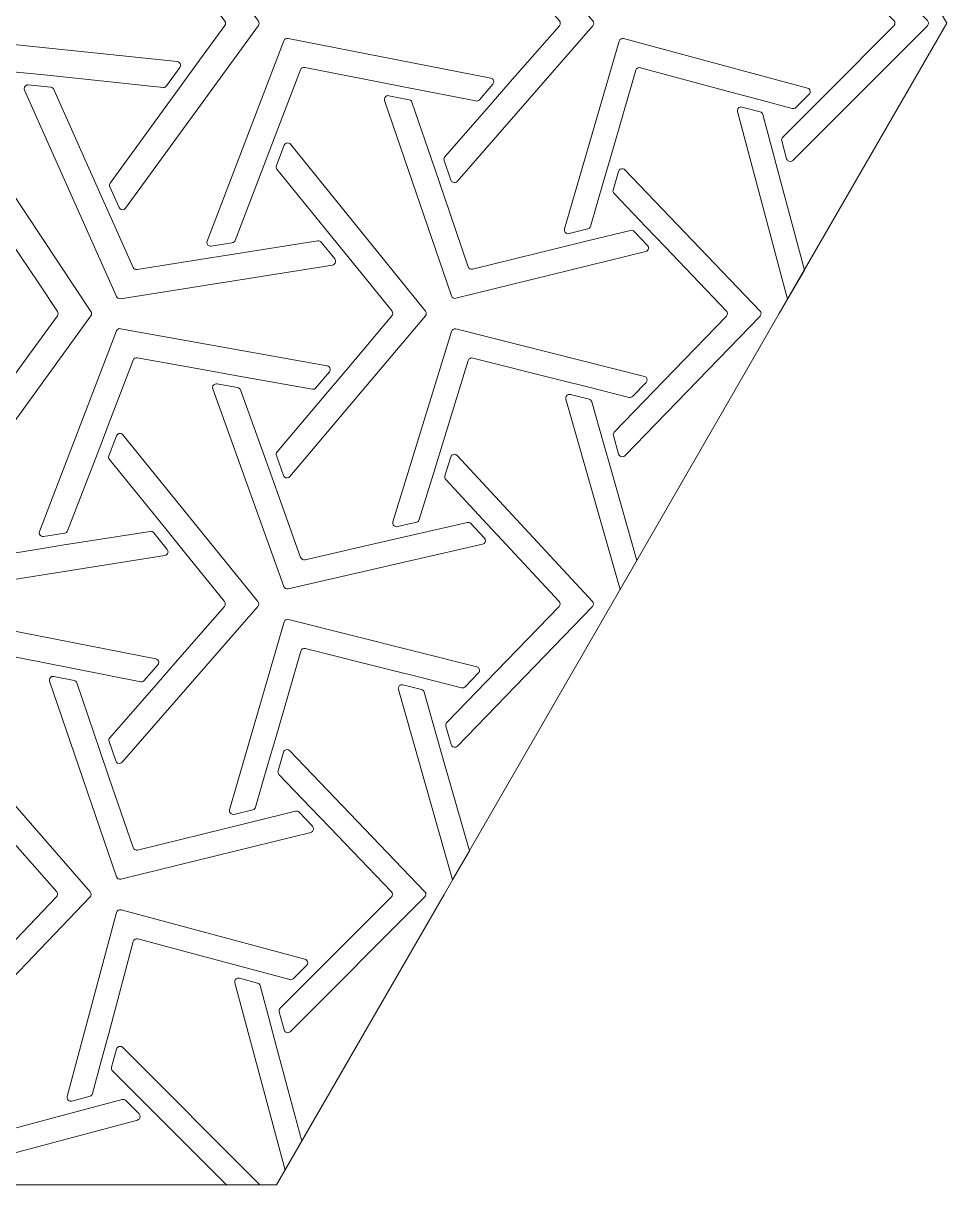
# Model space of a CAD drawing. Header units: millimetres. Extents: x 0.8 to 39, y 0.8 to 33.9.
# Drawn here: x 25.85 to 39.03, y 0.77 to 17.33 of the extents above; entities that cross this region are included whole.
import ezdxf

# ---------------------------------------------------------------- set-up
doc = ezdxf.new("R2010")
doc.units = ezdxf.units.MM
doc.header["$MEASUREMENT"] = 0
doc.layers.add('Layer 1', color=7, linetype='Continuous', lineweight=0)

# ---------------------------------------------------------------- blocks, each defined once
blk = doc.blocks.new('Block_0')
at = {"layer": 'Layer 1', "color": 1, "lineweight": 0, "true_color": 0xff0000}
for points, knots in [([(5.548, 9.05), (5.548, 9.05), (7.94, 4.907), (7.94, 4.907), (7.94, 4.907), (10.331, 0.765), (10.331, 0.765), (10.331, 0.765), (15.114, 0.765), (15.114, 0.765), (15.114, 0.765), (19.897, 0.765), (19.897, 0.765), (19.897, 0.765), (24.68, 0.765), (24.68, 0.765), (24.68, 0.765), (29.463, 0.765), (29.463, 0.765), (29.463, 0.765), (31.855, 4.907), (31.855, 4.907), (31.855, 4.907), (34.246, 9.05), (34.246, 9.05), (34.246, 9.05), (36.638, 13.192), (36.638, 13.192), (36.638, 13.192), (39.029, 17.334), (39.029, 17.334), (39.029, 17.334), (36.638, 21.476), (36.638, 21.476), (36.638, 21.476), (34.246, 25.619), (34.246, 25.619), (34.246, 25.619), (31.855, 29.761), (31.855, 29.761), (31.855, 29.761), (29.463, 33.903), (29.463, 33.903), (29.463, 33.903), (24.68, 33.903), (24.68, 33.903), (24.68, 33.903), (19.897, 33.903), (19.897, 33.903), (19.897, 33.903), (15.114, 33.903), (15.114, 33.903), (15.114, 33.903), (10.331, 33.903), (10.331, 33.903), (10.331, 33.903), (7.94, 29.761), (7.94, 29.761), (7.94, 29.761), (5.548, 25.619), (5.548, 25.619), (5.548, 25.619), (3.157, 21.476), (3.157, 21.476), (3.157, 21.476), (0.765, 17.334), (0.765, 17.334), (0.765, 17.334), (3.157, 13.192), (3.157, 13.192), (3.157, 13.192), (5.548, 9.05), (5.548, 9.05)], [0, 0, 0, 0, 1, 1, 1, 2, 2, 2, 3, 3, 3, 4, 4, 4, 5, 5, 5, 6, 6, 6, 7, 7, 7, 8, 8, 8, 9, 9, 9, 10, 10, 10, 11, 11, 11, 12, 12, 12, 13, 13, 13, 14, 14, 14, 15, 15, 15, 16, 16, 16, 17, 17, 17, 18, 18, 18, 19, 19, 19, 20, 20, 20, 21, 21, 21, 22, 22, 22, 23, 23, 23, 24, 24, 24, 24]), ([(29.202, 17.365), (29.202, 17.365), (27.306, 19.974), (27.306, 19.974), (27.289, 19.997), (27.256, 20.003), (27.233, 19.985), (27.225, 19.98), (27.219, 19.973), (27.215, 19.964), (27.215, 19.964), (27.083, 19.668), (27.083, 19.668), (27.076, 19.65), (27.078, 19.63), (27.089, 19.615), (27.089, 19.615), (28.064, 18.273), (28.064, 18.273), (28.064, 18.273), (28.064, 18.273), (28.064, 18.273), (28.064, 18.273), (28.326, 17.912), (28.326, 17.912), (28.326, 17.912), (28.326, 17.912), (28.326, 17.912), (28.326, 17.912), (28.723, 17.365), (28.723, 17.365), (28.737, 17.347), (28.737, 17.322), (28.723, 17.303), (28.723, 17.303), (28.326, 16.756), (28.326, 16.756), (28.326, 16.756), (28.326, 16.756), (28.326, 16.756), (28.326, 16.756), (28.064, 16.395), (28.064, 16.395), (28.064, 16.395), (28.064, 16.395), (28.064, 16.395), (28.064, 16.395), (27.089, 15.053), (27.089, 15.053), (27.078, 15.038), (27.076, 15.018), (27.083, 15.001), (27.083, 15.001), (27.215, 14.704), (27.215, 14.704), (27.227, 14.677), (27.258, 14.665), (27.285, 14.677), (27.294, 14.681), (27.301, 14.687), (27.306, 14.695), (27.306, 14.695), (29.202, 17.303), (29.202, 17.303), (29.215, 17.322), (29.215, 17.347), (29.202, 17.365)], [0, 0, 0, 0, 1, 1, 1, 2, 2, 2, 3, 3, 3, 4, 4, 4, 5, 5, 5, 6, 6, 6, 7, 7, 7, 8, 8, 8, 9, 9, 9, 10, 10, 10, 11, 11, 11, 12, 12, 12, 13, 13, 13, 14, 14, 14, 15, 15, 15, 16, 16, 16, 17, 17, 17, 18, 18, 18, 19, 19, 19, 20, 20, 20, 21, 21, 21, 22, 22, 22, 22]), ([(33.977, 17.369), (33.977, 17.369), (32.039, 19.59), (32.039, 19.59), (32.02, 19.612), (31.987, 19.614), (31.965, 19.595), (31.958, 19.589), (31.952, 19.581), (31.949, 19.572), (31.949, 19.572), (31.854, 19.294), (31.854, 19.294), (31.848, 19.276), (31.852, 19.256), (31.864, 19.242), (31.864, 19.242), (32.524, 18.486), (32.524, 18.486), (32.524, 18.486), (32.524, 18.486), (32.524, 18.486), (32.524, 18.486), (32.798, 18.172), (32.798, 18.172), (32.798, 18.172), (32.798, 18.172), (32.798, 18.172), (32.798, 18.172), (33.499, 17.369), (33.499, 17.369), (33.516, 17.349), (33.516, 17.319), (33.499, 17.299), (33.499, 17.299), (32.798, 16.496), (32.798, 16.496), (32.798, 16.496), (32.798, 16.496), (32.798, 16.496), (32.798, 16.496), (32.524, 16.183), (32.524, 16.183), (32.524, 16.183), (32.524, 16.183), (32.524, 16.183), (32.524, 16.183), (31.864, 15.426), (31.864, 15.426), (31.852, 15.412), (31.848, 15.392), (31.854, 15.374), (31.854, 15.374), (31.949, 15.096), (31.949, 15.096), (31.959, 15.068), (31.989, 15.054), (32.017, 15.063), (32.025, 15.066), (32.033, 15.071), (32.039, 15.078), (32.039, 15.078), (33.977, 17.299), (33.977, 17.299), (33.994, 17.319), (33.994, 17.349), (33.977, 17.369)], [0, 0, 0, 0, 1, 1, 1, 2, 2, 2, 3, 3, 3, 4, 4, 4, 5, 5, 5, 6, 6, 6, 7, 7, 7, 8, 8, 8, 9, 9, 9, 10, 10, 10, 11, 11, 11, 12, 12, 12, 13, 13, 13, 14, 14, 14, 15, 15, 15, 16, 16, 16, 17, 17, 17, 18, 18, 18, 19, 19, 19, 20, 20, 20, 21, 21, 21, 22, 22, 22, 22]), ([(36.743, 15.399), (36.743, 15.399), (36.674, 15.658), (36.674, 15.658), (36.669, 15.677), (36.674, 15.696), (36.687, 15.71), (36.687, 15.71), (37.039, 16.061), (37.039, 16.061), (37.039, 16.061), (37.315, 16.337), (37.315, 16.337), (37.315, 16.337), (38.274, 17.297), (38.274, 17.297), (38.295, 17.317), (38.295, 17.351), (38.274, 17.372), (38.274, 17.372), (37.315, 18.331), (37.315, 18.331), (37.315, 18.331), (37.039, 18.607), (37.039, 18.607), (37.039, 18.607), (36.687, 18.959), (36.687, 18.959), (36.674, 18.972), (36.669, 18.991), (36.674, 19.01), (36.674, 19.01), (36.743, 19.269), (36.743, 19.269), (36.751, 19.297), (36.78, 19.314), (36.808, 19.306), (36.817, 19.304), (36.825, 19.299), (36.832, 19.293), (36.832, 19.293), (38.753, 17.372), (38.753, 17.372), (38.773, 17.351), (38.773, 17.317), (38.753, 17.297), (38.753, 17.297), (36.832, 15.376), (36.832, 15.376), (36.811, 15.355), (36.777, 15.355), (36.757, 15.376), (36.75, 15.382), (36.746, 15.39), (36.743, 15.399)], [0, 0, 0, 0, 1, 1, 1, 2, 2, 2, 3, 3, 3, 4, 4, 4, 5, 5, 5, 6, 6, 6, 7, 7, 7, 8, 8, 8, 9, 9, 9, 10, 10, 10, 11, 11, 11, 12, 12, 12, 13, 13, 13, 14, 14, 14, 15, 15, 15, 16, 16, 16, 17, 17, 17, 18, 18, 18, 18]), ([(24.784, 17.094), (24.784, 17.094), (23.297, 14.1), (23.297, 14.1), (23.284, 14.073), (23.295, 14.042), (23.321, 14.029), (23.329, 14.025), (23.339, 14.023), (23.348, 14.023), (23.348, 14.023), (23.685, 14.044), (23.685, 14.044), (23.704, 14.046), (23.721, 14.057), (23.729, 14.074), (23.729, 14.074), (24.601, 15.831), (24.601, 15.831), (24.601, 15.831), (24.601, 15.831), (24.601, 15.831), (24.601, 15.831), (24.806, 16.243), (24.806, 16.243), (24.806, 16.243), (25.023, 16.68), (25.023, 16.68), (25.033, 16.7), (25.054, 16.711), (25.076, 16.709), (25.076, 16.709), (25.749, 16.638), (25.749, 16.638), (25.749, 16.638), (25.749, 16.638), (25.749, 16.638), (25.749, 16.638), (26.194, 16.591), (26.194, 16.591), (26.194, 16.591), (26.194, 16.591), (26.194, 16.591), (26.194, 16.591), (27.843, 16.418), (27.843, 16.418), (27.862, 16.416), (27.88, 16.424), (27.891, 16.44), (27.891, 16.44), (28.082, 16.702), (28.082, 16.702), (28.099, 16.726), (28.094, 16.759), (28.07, 16.776), (28.063, 16.782), (28.054, 16.785), (28.045, 16.786), (28.045, 16.786), (24.836, 17.123), (24.836, 17.123), (24.814, 17.125), (24.793, 17.114), (24.784, 17.094)], [0, 0, 0, 0, 1, 1, 1, 2, 2, 2, 3, 3, 3, 4, 4, 4, 5, 5, 5, 6, 6, 6, 7, 7, 7, 8, 8, 8, 9, 9, 9, 10, 10, 10, 11, 11, 11, 12, 12, 12, 13, 13, 13, 14, 14, 14, 15, 15, 15, 16, 16, 16, 17, 17, 17, 18, 18, 18, 19, 19, 19, 20, 20, 20, 21, 21, 21, 21]), ([(29.567, 17.085), (29.567, 17.085), (28.469, 14.226), (28.469, 14.226), (28.459, 14.199), (28.472, 14.168), (28.5, 14.157), (28.508, 14.154), (28.518, 14.153), (28.527, 14.155), (28.527, 14.155), (28.83, 14.203), (28.83, 14.203), (28.849, 14.206), (28.865, 14.218), (28.871, 14.236), (28.871, 14.236), (29.328, 15.426), (29.328, 15.426), (29.328, 15.426), (29.328, 15.426), (29.328, 15.426), (29.328, 15.426), (29.482, 15.827), (29.482, 15.827), (29.482, 15.827), (29.482, 15.827), (29.482, 15.827), (29.482, 15.827), (29.806, 16.671), (29.806, 16.671), (29.815, 16.695), (29.84, 16.709), (29.866, 16.704), (29.866, 16.704), (30.913, 16.499), (30.913, 16.499), (30.913, 16.499), (30.913, 16.499), (30.913, 16.499), (30.913, 16.499), (31.322, 16.419), (31.322, 16.419), (31.322, 16.419), (31.322, 16.419), (31.322, 16.419), (31.322, 16.419), (32.307, 16.225), (32.307, 16.225), (32.325, 16.222), (32.344, 16.228), (32.357, 16.242), (32.357, 16.242), (32.55, 16.464), (32.55, 16.464), (32.569, 16.486), (32.567, 16.519), (32.545, 16.539), (32.538, 16.545), (32.529, 16.549), (32.52, 16.551), (32.52, 16.551), (29.627, 17.118), (29.627, 17.118), (29.601, 17.123), (29.576, 17.109), (29.567, 17.085)], [0, 0, 0, 0, 1, 1, 1, 2, 2, 2, 3, 3, 3, 4, 4, 4, 5, 5, 5, 6, 6, 6, 7, 7, 7, 8, 8, 8, 9, 9, 9, 10, 10, 10, 11, 11, 11, 12, 12, 12, 13, 13, 13, 14, 14, 14, 15, 15, 15, 16, 16, 16, 17, 17, 17, 18, 18, 18, 19, 19, 19, 20, 20, 20, 21, 21, 21, 22, 22, 22, 22]), ([(37.065, 16.322), (37.065, 16.322), (36.875, 16.132), (36.875, 16.132), (36.862, 16.118), (36.842, 16.113), (36.824, 16.118), (36.824, 16.118), (36.345, 16.247), (36.345, 16.247), (36.345, 16.247), (36.345, 16.247), (36.345, 16.247), (36.345, 16.247), (35.967, 16.348), (35.967, 16.348), (35.967, 16.348), (35.967, 16.348), (35.967, 16.348), (35.967, 16.348), (34.655, 16.699), (34.655, 16.699), (34.627, 16.707), (34.599, 16.691), (34.591, 16.663), (34.591, 16.663), (34.237, 15.446), (34.237, 15.446), (34.237, 15.446), (34.237, 15.446), (34.237, 15.446), (34.237, 15.446), (34.126, 15.063), (34.126, 15.063), (34.126, 15.063), (34.126, 15.063), (34.126, 15.063), (34.126, 15.063), (33.944, 14.436), (33.944, 14.436), (33.938, 14.418), (33.924, 14.404), (33.905, 14.399), (33.905, 14.399), (33.637, 14.333), (33.637, 14.333), (33.609, 14.326), (33.58, 14.344), (33.573, 14.372), (33.571, 14.381), (33.571, 14.391), (33.574, 14.4), (33.574, 14.4), (34.351, 17.077), (34.351, 17.077), (34.359, 17.105), (34.388, 17.121), (34.416, 17.114), (34.416, 17.114), (37.041, 16.41), (37.041, 16.41), (37.07, 16.403), (37.086, 16.374), (37.079, 16.345), (37.076, 16.336), (37.072, 16.328), (37.065, 16.322)], [0, 0, 0, 0, 1, 1, 1, 2, 2, 2, 3, 3, 3, 4, 4, 4, 5, 5, 5, 6, 6, 6, 7, 7, 7, 8, 8, 8, 9, 9, 9, 10, 10, 10, 11, 11, 11, 12, 12, 12, 13, 13, 13, 14, 14, 14, 15, 15, 15, 16, 16, 16, 17, 17, 17, 18, 18, 18, 19, 19, 19, 20, 20, 20, 21, 21, 21, 22, 22, 22, 22]), ([(27.175, 13.436), (27.175, 13.436), (25.864, 16.38), (25.864, 16.38), (25.852, 16.406), (25.864, 16.438), (25.891, 16.449), (25.9, 16.453), (25.909, 16.455), (25.918, 16.454), (25.918, 16.454), (26.241, 16.42), (26.241, 16.42), (26.26, 16.418), (26.276, 16.406), (26.284, 16.389), (26.284, 16.389), (26.958, 14.874), (26.958, 14.874), (26.958, 14.874), (26.958, 14.874), (26.958, 14.874), (26.958, 14.874), (27.14, 14.466), (27.14, 14.466), (27.14, 14.466), (27.14, 14.466), (27.14, 14.466), (27.14, 14.466), (27.414, 13.85), (27.414, 13.85), (27.424, 13.828), (27.447, 13.816), (27.471, 13.82), (27.471, 13.82), (28.368, 13.962), (28.368, 13.962), (28.368, 13.962), (28.368, 13.962), (28.368, 13.962), (28.368, 13.962), (28.792, 14.029), (28.792, 14.029), (28.792, 14.029), (28.792, 14.029), (28.792, 14.029), (28.792, 14.029), (30.051, 14.228), (30.051, 14.228), (30.07, 14.231), (30.088, 14.224), (30.1, 14.209), (30.1, 14.209), (30.294, 13.971), (30.294, 13.971), (30.312, 13.948), (30.308, 13.915), (30.286, 13.896), (30.278, 13.89), (30.27, 13.887), (30.261, 13.885), (30.261, 13.885), (27.232, 13.405), (27.232, 13.405), (27.208, 13.402), (27.185, 13.414), (27.175, 13.436)], [0, 0, 0, 0, 1, 1, 1, 2, 2, 2, 3, 3, 3, 4, 4, 4, 5, 5, 5, 6, 6, 6, 7, 7, 7, 8, 8, 8, 9, 9, 9, 10, 10, 10, 11, 11, 11, 12, 12, 12, 13, 13, 13, 14, 14, 14, 15, 15, 15, 16, 16, 16, 17, 17, 17, 18, 18, 18, 19, 19, 19, 20, 20, 20, 21, 21, 21, 22, 22, 22, 22]), ([(31.959, 13.445), (31.959, 13.445), (31.005, 16.231), (31.005, 16.231), (30.995, 16.259), (31.01, 16.289), (31.038, 16.298), (31.047, 16.301), (31.056, 16.302), (31.065, 16.3), (31.065, 16.3), (31.354, 16.243), (31.354, 16.243), (31.372, 16.24), (31.387, 16.227), (31.393, 16.209), (31.393, 16.209), (31.719, 15.259), (31.719, 15.259), (31.719, 15.259), (31.719, 15.259), (31.719, 15.259), (31.719, 15.259), (31.853, 14.865), (31.853, 14.865), (31.853, 14.865), (31.853, 14.865), (31.853, 14.865), (31.853, 14.865), (32.198, 13.859), (32.198, 13.859), (32.207, 13.833), (32.234, 13.818), (32.261, 13.825), (32.261, 13.825), (33.495, 14.128), (33.495, 14.128), (33.495, 14.128), (33.882, 14.223), (33.882, 14.223), (33.882, 14.223), (34.516, 14.379), (34.516, 14.379), (34.534, 14.383), (34.554, 14.378), (34.567, 14.364), (34.567, 14.364), (34.758, 14.164), (34.758, 14.164), (34.778, 14.143), (34.778, 14.11), (34.757, 14.09), (34.75, 14.083), (34.742, 14.079), (34.733, 14.076), (34.733, 14.076), (32.021, 13.411), (32.021, 13.411), (31.995, 13.404), (31.968, 13.419), (31.959, 13.445)], [0, 0, 0, 0, 1, 1, 1, 2, 2, 2, 3, 3, 3, 4, 4, 4, 5, 5, 5, 6, 6, 6, 7, 7, 7, 8, 8, 8, 9, 9, 9, 10, 10, 10, 11, 11, 11, 12, 12, 12, 13, 13, 13, 14, 14, 14, 15, 15, 15, 16, 16, 16, 17, 17, 17, 18, 18, 18, 19, 19, 19, 20, 20, 20, 20]), ([(36.632, 15.175), (36.632, 15.175), (36.997, 13.813), (36.997, 13.813), (36.997, 13.813), (36.757, 13.399), (36.757, 13.399), (36.757, 13.399), (36.041, 16.074), (36.041, 16.074), (36.033, 16.103), (36.05, 16.132), (36.078, 16.139), (36.087, 16.142), (36.096, 16.142), (36.105, 16.139), (36.105, 16.139), (36.365, 16.07), (36.365, 16.07), (36.383, 16.065), (36.397, 16.051), (36.402, 16.032), (36.402, 16.032), (36.53, 15.553), (36.53, 15.553), (36.53, 15.553), (36.53, 15.553), (36.53, 15.553), (36.53, 15.553), (36.632, 15.175), (36.632, 15.175), (36.632, 15.175), (36.632, 15.175), (36.632, 15.175)], [0, 0, 0, 0, 1, 1, 1, 2, 2, 2, 3, 3, 3, 4, 4, 4, 5, 5, 5, 6, 6, 6, 7, 7, 7, 8, 8, 8, 9, 9, 9, 10, 10, 10, 11, 11, 11, 11]), ([(24.824, 10.562), (24.824, 10.562), (24.692, 10.858), (24.692, 10.858), (24.684, 10.876), (24.686, 10.896), (24.697, 10.911), (24.697, 10.911), (25.672, 12.253), (25.672, 12.253), (25.672, 12.253), (25.672, 12.253), (25.672, 12.253), (25.672, 12.253), (25.935, 12.614), (25.935, 12.614), (25.935, 12.614), (25.935, 12.614), (25.935, 12.614), (25.935, 12.614), (26.333, 13.162), (26.333, 13.162), (26.346, 13.18), (26.346, 13.204), (26.334, 13.223), (26.334, 13.223), (26.064, 13.629), (26.064, 13.629), (26.064, 13.629), (26.064, 13.629), (26.064, 13.629), (26.064, 13.629), (25.809, 14.012), (25.809, 14.012), (25.809, 14.012), (25.809, 14.012), (25.809, 14.012), (25.809, 14.012), (24.724, 15.646), (24.724, 15.646), (24.713, 15.662), (24.712, 15.682), (24.721, 15.699), (24.721, 15.699), (24.871, 16.001), (24.871, 16.001), (24.884, 16.027), (24.916, 16.038), (24.942, 16.025), (24.95, 16.021), (24.957, 16.015), (24.962, 16.007), (24.962, 16.007), (26.812, 13.223), (26.812, 13.223), (26.825, 13.204), (26.824, 13.18), (26.811, 13.162), (26.811, 13.162), (24.915, 10.552), (24.915, 10.552), (24.898, 10.529), (24.865, 10.523), (24.841, 10.541), (24.833, 10.546), (24.828, 10.553), (24.824, 10.562)], [0, 0, 0, 0, 1, 1, 1, 2, 2, 2, 3, 3, 3, 4, 4, 4, 5, 5, 5, 6, 6, 6, 7, 7, 7, 8, 8, 8, 9, 9, 9, 10, 10, 10, 11, 11, 11, 12, 12, 12, 13, 13, 13, 14, 14, 14, 15, 15, 15, 16, 16, 16, 17, 17, 17, 18, 18, 18, 19, 19, 19, 20, 20, 20, 21, 21, 21, 22, 22, 22, 22]), ([(29.561, 10.884), (29.561, 10.884), (29.46, 11.166), (29.46, 11.166), (29.454, 11.184), (29.457, 11.204), (29.469, 11.218), (29.469, 11.218), (30.192, 12.074), (30.192, 12.074), (30.192, 12.074), (30.192, 12.074), (30.192, 12.074), (30.192, 12.074), (30.465, 12.396), (30.465, 12.396), (30.465, 12.396), (30.465, 12.396), (30.465, 12.396), (30.465, 12.396), (31.109, 13.158), (31.109, 13.158), (31.126, 13.178), (31.126, 13.206), (31.11, 13.226), (31.11, 13.226), (30.54, 13.929), (30.54, 13.929), (30.54, 13.929), (30.27, 14.263), (30.27, 14.263), (30.27, 14.263), (29.468, 15.254), (29.468, 15.254), (29.456, 15.268), (29.453, 15.288), (29.46, 15.306), (29.46, 15.306), (29.57, 15.593), (29.57, 15.593), (29.58, 15.62), (29.611, 15.633), (29.638, 15.623), (29.647, 15.62), (29.654, 15.614), (29.66, 15.607), (29.66, 15.607), (31.588, 13.226), (31.588, 13.226), (31.604, 13.206), (31.604, 13.178), (31.587, 13.158), (31.587, 13.158), (29.652, 10.868), (29.652, 10.868), (29.633, 10.845), (29.599, 10.843), (29.577, 10.862), (29.57, 10.868), (29.565, 10.875), (29.561, 10.884)], [0, 0, 0, 0, 1, 1, 1, 2, 2, 2, 3, 3, 3, 4, 4, 4, 5, 5, 5, 6, 6, 6, 7, 7, 7, 8, 8, 8, 9, 9, 9, 10, 10, 10, 11, 11, 11, 12, 12, 12, 13, 13, 13, 14, 14, 14, 15, 15, 15, 16, 16, 16, 17, 17, 17, 18, 18, 18, 19, 19, 19, 20, 20, 20, 20]), ([(34.345, 11.187), (34.345, 11.187), (34.27, 11.451), (34.27, 11.451), (34.265, 11.469), (34.27, 11.489), (34.283, 11.502), (34.283, 11.502), (34.71, 11.943), (34.71, 11.943), (34.71, 11.943), (34.71, 11.943), (34.71, 11.943), (34.71, 11.943), (34.987, 12.228), (34.987, 12.228), (34.987, 12.228), (34.987, 12.228), (34.987, 12.228), (34.987, 12.228), (35.885, 13.155), (35.885, 13.155), (35.905, 13.176), (35.905, 13.208), (35.885, 13.229), (35.885, 13.229), (35.007, 14.144), (35.007, 14.144), (35.007, 14.144), (35.007, 14.144), (35.007, 14.144), (35.007, 14.144), (34.731, 14.432), (34.731, 14.432), (34.731, 14.432), (34.731, 14.432), (34.731, 14.432), (34.731, 14.432), (34.279, 14.903), (34.279, 14.903), (34.266, 14.917), (34.261, 14.936), (34.267, 14.954), (34.267, 14.954), (34.344, 15.22), (34.344, 15.22), (34.352, 15.248), (34.381, 15.264), (34.409, 15.256), (34.418, 15.253), (34.426, 15.248), (34.433, 15.242), (34.433, 15.242), (36.363, 13.229), (36.363, 13.229), (36.383, 13.208), (36.383, 13.176), (36.363, 13.155), (36.363, 13.155), (34.434, 11.165), (34.434, 11.165), (34.414, 11.144), (34.381, 11.143), (34.36, 11.164), (34.353, 11.17), (34.348, 11.178), (34.345, 11.187)], [0, 0, 0, 0, 1, 1, 1, 2, 2, 2, 3, 3, 3, 4, 4, 4, 5, 5, 5, 6, 6, 6, 7, 7, 7, 8, 8, 8, 9, 9, 9, 10, 10, 10, 11, 11, 11, 12, 12, 12, 13, 13, 13, 14, 14, 14, 15, 15, 15, 16, 16, 16, 17, 17, 17, 18, 18, 18, 19, 19, 19, 20, 20, 20, 21, 21, 21, 22, 22, 22, 22]), ([(27.176, 12.944), (27.176, 12.944), (26.078, 10.084), (26.078, 10.084), (26.067, 10.056), (26.081, 10.026), (26.108, 10.015), (26.117, 10.012), (26.126, 10.011), (26.135, 10.012), (26.135, 10.012), (26.439, 10.06), (26.439, 10.06), (26.457, 10.063), (26.473, 10.076), (26.48, 10.094), (26.48, 10.094), (26.937, 11.284), (26.937, 11.284), (26.937, 11.284), (26.937, 11.284), (26.937, 11.284), (26.937, 11.284), (27.09, 11.685), (27.09, 11.685), (27.09, 11.685), (27.09, 11.685), (27.09, 11.685), (27.09, 11.685), (27.415, 12.53), (27.415, 12.53), (27.424, 12.553), (27.449, 12.567), (27.474, 12.563), (27.474, 12.563), (28.456, 12.386), (28.456, 12.386), (28.456, 12.386), (28.456, 12.386), (28.456, 12.386), (28.456, 12.386), (28.871, 12.311), (28.871, 12.311), (28.871, 12.311), (28.871, 12.311), (28.871, 12.311), (28.871, 12.311), (29.974, 12.113), (29.974, 12.113), (29.993, 12.11), (30.012, 12.116), (30.024, 12.131), (30.024, 12.131), (30.217, 12.36), (30.217, 12.36), (30.236, 12.382), (30.233, 12.415), (30.211, 12.434), (30.204, 12.44), (30.195, 12.444), (30.186, 12.446), (30.186, 12.446), (27.234, 12.977), (27.234, 12.977), (27.209, 12.982), (27.185, 12.968), (27.176, 12.944)], [0, 0, 0, 0, 1, 1, 1, 2, 2, 2, 3, 3, 3, 4, 4, 4, 5, 5, 5, 6, 6, 6, 7, 7, 7, 8, 8, 8, 9, 9, 9, 10, 10, 10, 11, 11, 11, 12, 12, 12, 13, 13, 13, 14, 14, 14, 15, 15, 15, 16, 16, 16, 17, 17, 17, 18, 18, 18, 19, 19, 19, 20, 20, 20, 21, 21, 21, 22, 22, 22, 22]), ([(31.96, 12.937), (31.96, 12.937), (31.124, 10.221), (31.124, 10.221), (31.115, 10.193), (31.131, 10.163), (31.159, 10.154), (31.168, 10.152), (31.177, 10.151), (31.186, 10.153), (31.186, 10.153), (31.462, 10.217), (31.462, 10.217), (31.48, 10.221), (31.495, 10.234), (31.5, 10.253), (31.5, 10.253), (31.727, 10.989), (31.727, 10.989), (31.727, 10.989), (31.727, 10.989), (31.727, 10.989), (31.727, 10.989), (31.846, 11.376), (31.846, 11.376), (31.846, 11.376), (32.199, 12.523), (32.199, 12.523), (32.207, 12.549), (32.235, 12.565), (32.262, 12.558), (32.262, 12.558), (33.515, 12.244), (33.515, 12.244), (33.515, 12.244), (33.515, 12.244), (33.515, 12.244), (33.515, 12.244), (33.9, 12.147), (33.9, 12.147), (33.9, 12.147), (34.495, 11.997), (34.495, 11.997), (34.514, 11.993), (34.533, 11.998), (34.546, 12.012), (34.546, 12.012), (34.737, 12.209), (34.737, 12.209), (34.757, 12.23), (34.757, 12.263), (34.736, 12.284), (34.729, 12.29), (34.721, 12.295), (34.712, 12.297), (34.712, 12.297), (32.023, 12.973), (32.023, 12.973), (31.996, 12.979), (31.968, 12.964), (31.96, 12.937)], [0, 0, 0, 0, 1, 1, 1, 2, 2, 2, 3, 3, 3, 4, 4, 4, 5, 5, 5, 6, 6, 6, 7, 7, 7, 8, 8, 8, 9, 9, 9, 10, 10, 10, 11, 11, 11, 12, 12, 12, 13, 13, 13, 14, 14, 14, 15, 15, 15, 16, 16, 16, 17, 17, 17, 18, 18, 18, 19, 19, 19, 20, 20, 20, 20]), ([(24.783, 9.294), (24.783, 9.294), (23.473, 12.237), (23.473, 12.237), (23.461, 12.264), (23.473, 12.295), (23.5, 12.307), (23.508, 12.311), (23.517, 12.313), (23.527, 12.312), (23.527, 12.312), (23.85, 12.278), (23.85, 12.278), (23.868, 12.276), (23.885, 12.264), (23.892, 12.247), (23.892, 12.247), (24.567, 10.732), (24.567, 10.732), (24.567, 10.732), (24.567, 10.732), (24.567, 10.732), (24.567, 10.732), (24.749, 10.323), (24.749, 10.323), (24.749, 10.323), (24.749, 10.323), (24.749, 10.323), (24.749, 10.323), (25.023, 9.708), (25.023, 9.708), (25.032, 9.686), (25.055, 9.674), (25.079, 9.677), (25.079, 9.677), (25.976, 9.819), (25.976, 9.819), (25.976, 9.819), (25.976, 9.819), (25.976, 9.819), (25.976, 9.819), (26.4, 9.887), (26.4, 9.887), (26.4, 9.887), (26.4, 9.887), (26.4, 9.887), (26.4, 9.887), (27.659, 10.086), (27.659, 10.086), (27.678, 10.089), (27.697, 10.082), (27.709, 10.067), (27.709, 10.067), (27.902, 9.828), (27.902, 9.828), (27.92, 9.806), (27.917, 9.772), (27.894, 9.754), (27.887, 9.748), (27.878, 9.744), (27.869, 9.743), (27.869, 9.743), (24.84, 9.263), (24.84, 9.263), (24.816, 9.259), (24.793, 9.272), (24.783, 9.294)], [0, 0, 0, 0, 1, 1, 1, 2, 2, 2, 3, 3, 3, 4, 4, 4, 5, 5, 5, 6, 6, 6, 7, 7, 7, 8, 8, 8, 9, 9, 9, 10, 10, 10, 11, 11, 11, 12, 12, 12, 13, 13, 13, 14, 14, 14, 15, 15, 15, 16, 16, 16, 17, 17, 17, 18, 18, 18, 19, 19, 19, 20, 20, 20, 21, 21, 21, 22, 22, 22, 22]), ([(29.567, 9.301), (29.567, 9.301), (28.552, 12.12), (28.552, 12.12), (28.542, 12.147), (28.557, 12.178), (28.584, 12.187), (28.593, 12.191), (28.602, 12.191), (28.611, 12.19), (28.611, 12.19), (28.906, 12.137), (28.906, 12.137), (28.925, 12.133), (28.94, 12.12), (28.947, 12.103), (28.947, 12.103), (29.326, 11.049), (29.326, 11.049), (29.326, 11.049), (29.469, 10.652), (29.469, 10.652), (29.469, 10.652), (29.469, 10.652), (29.469, 10.652), (29.469, 10.652), (29.806, 9.715), (29.806, 9.715), (29.815, 9.69), (29.842, 9.676), (29.868, 9.681), (29.868, 9.681), (31.041, 9.95), (31.041, 9.95), (31.041, 9.95), (31.041, 9.95), (31.041, 9.95), (31.041, 9.95), (31.435, 10.04), (31.435, 10.04), (31.435, 10.04), (31.435, 10.04), (31.435, 10.04), (31.435, 10.04), (32.186, 10.212), (32.186, 10.212), (32.205, 10.217), (32.224, 10.211), (32.237, 10.197), (32.237, 10.197), (32.429, 9.99), (32.429, 9.99), (32.449, 9.969), (32.448, 9.935), (32.426, 9.915), (32.419, 9.909), (32.411, 9.904), (32.402, 9.902), (32.402, 9.902), (29.629, 9.267), (29.629, 9.267), (29.603, 9.261), (29.576, 9.276), (29.567, 9.301)], [0, 0, 0, 0, 1, 1, 1, 2, 2, 2, 3, 3, 3, 4, 4, 4, 5, 5, 5, 6, 6, 6, 7, 7, 7, 8, 8, 8, 9, 9, 9, 10, 10, 10, 11, 11, 11, 12, 12, 12, 13, 13, 13, 14, 14, 14, 15, 15, 15, 16, 16, 16, 17, 17, 17, 18, 18, 18, 19, 19, 19, 20, 20, 20, 21, 21, 21, 21]), ([(34.366, 9.257), (34.366, 9.257), (33.593, 11.971), (33.593, 11.971), (33.585, 12), (33.601, 12.029), (33.629, 12.037), (33.638, 12.039), (33.647, 12.04), (33.656, 12.037), (33.656, 12.037), (33.923, 11.97), (33.923, 11.97), (33.941, 11.966), (33.955, 11.952), (33.961, 11.934), (33.961, 11.934), (34.129, 11.343), (34.129, 11.343), (34.129, 11.343), (34.129, 11.343), (34.129, 11.343), (34.129, 11.343), (34.237, 10.962), (34.237, 10.962), (34.237, 10.962), (34.237, 10.962), (34.237, 10.962), (34.237, 10.962), (34.605, 9.671), (34.605, 9.671), (34.605, 9.671), (34.366, 9.257), (34.366, 9.257)], [0, 0, 0, 0, 1, 1, 1, 2, 2, 2, 3, 3, 3, 4, 4, 4, 5, 5, 5, 6, 6, 6, 7, 7, 7, 8, 8, 8, 9, 9, 9, 10, 10, 10, 11, 11, 11, 11]), ([(29.196, 9.084), (29.196, 9.084), (27.269, 11.465), (27.269, 11.465), (27.25, 11.487), (27.217, 11.491), (27.194, 11.472), (27.187, 11.467), (27.181, 11.459), (27.178, 11.45), (27.178, 11.45), (27.068, 11.164), (27.068, 11.164), (27.061, 11.146), (27.064, 11.126), (27.076, 11.111), (27.076, 11.111), (27.879, 10.121), (27.879, 10.121), (27.879, 10.121), (28.149, 9.787), (28.149, 9.787), (28.149, 9.787), (28.718, 9.084), (28.718, 9.084), (28.734, 9.064), (28.734, 9.036), (28.717, 9.016), (28.717, 9.016), (28.015, 8.212), (28.015, 8.212), (28.015, 8.212), (28.015, 8.212), (28.015, 8.212), (28.015, 8.212), (27.741, 7.898), (27.741, 7.898), (27.741, 7.898), (27.081, 7.142), (27.081, 7.142), (27.069, 7.127), (27.065, 7.108), (27.071, 7.09), (27.071, 7.09), (27.166, 6.812), (27.166, 6.812), (27.176, 6.784), (27.206, 6.769), (27.234, 6.779), (27.242, 6.782), (27.25, 6.787), (27.256, 6.794), (27.256, 6.794), (29.195, 9.016), (29.195, 9.016), (29.212, 9.036), (29.212, 9.064), (29.196, 9.084)], [0, 0, 0, 0, 1, 1, 1, 2, 2, 2, 3, 3, 3, 4, 4, 4, 5, 5, 5, 6, 6, 6, 7, 7, 7, 8, 8, 8, 9, 9, 9, 10, 10, 10, 11, 11, 11, 12, 12, 12, 13, 13, 13, 14, 14, 14, 15, 15, 15, 16, 16, 16, 17, 17, 17, 18, 18, 18, 19, 19, 19, 19]), ([(33.973, 9.086), (33.973, 9.086), (32.039, 11.168), (32.039, 11.168), (32.019, 11.19), (31.985, 11.191), (31.964, 11.171), (31.957, 11.165), (31.952, 11.157), (31.949, 11.148), (31.949, 11.148), (31.866, 10.878), (31.866, 10.878), (31.861, 10.86), (31.865, 10.84), (31.878, 10.826), (31.878, 10.826), (32.402, 10.262), (32.402, 10.262), (32.402, 10.262), (32.402, 10.262), (32.402, 10.262), (32.402, 10.262), (32.678, 9.966), (32.678, 9.966), (32.678, 9.966), (32.678, 9.966), (32.678, 9.966), (32.678, 9.966), (33.495, 9.086), (33.495, 9.086), (33.514, 9.066), (33.514, 9.034), (33.494, 9.014), (33.494, 9.014), (32.595, 8.086), (32.595, 8.086), (32.595, 8.086), (32.595, 8.086), (32.595, 8.086), (32.595, 8.086), (32.319, 7.801), (32.319, 7.801), (32.319, 7.801), (32.319, 7.801), (32.319, 7.801), (32.319, 7.801), (31.892, 7.36), (31.892, 7.36), (31.879, 7.347), (31.874, 7.327), (31.879, 7.309), (31.879, 7.309), (31.954, 7.045), (31.954, 7.045), (31.962, 7.017), (31.991, 7.001), (32.019, 7.009), (32.028, 7.011), (32.036, 7.016), (32.043, 7.023), (32.043, 7.023), (33.972, 9.014), (33.972, 9.014), (33.992, 9.034), (33.992, 9.066), (33.973, 9.086)], [0, 0, 0, 0, 1, 1, 1, 2, 2, 2, 3, 3, 3, 4, 4, 4, 5, 5, 5, 6, 6, 6, 7, 7, 7, 8, 8, 8, 9, 9, 9, 10, 10, 10, 11, 11, 11, 12, 12, 12, 13, 13, 13, 14, 14, 14, 15, 15, 15, 16, 16, 16, 17, 17, 17, 18, 18, 18, 19, 19, 19, 20, 20, 20, 21, 21, 21, 22, 22, 22, 22]), ([(24.785, 8.799), (24.785, 8.799), (23.83, 6.011), (23.83, 6.011), (23.821, 5.983), (23.836, 5.953), (23.863, 5.943), (23.872, 5.94), (23.881, 5.94), (23.891, 5.942), (23.891, 5.942), (24.179, 5.998), (24.179, 5.998), (24.198, 6.002), (24.213, 6.015), (24.219, 6.033), (24.219, 6.033), (24.544, 6.983), (24.544, 6.983), (24.544, 6.983), (24.544, 6.983), (24.544, 6.983), (24.544, 6.983), (24.679, 7.376), (24.679, 7.376), (24.679, 7.376), (24.679, 7.376), (24.679, 7.376), (24.679, 7.376), (25.024, 8.385), (25.024, 8.385), (25.033, 8.41), (25.058, 8.425), (25.084, 8.419), (25.084, 8.419), (26.13, 8.214), (26.13, 8.214), (26.13, 8.214), (26.13, 8.214), (26.13, 8.214), (26.13, 8.214), (26.539, 8.134), (26.539, 8.134), (26.539, 8.134), (26.539, 8.134), (26.539, 8.134), (26.539, 8.134), (27.524, 7.941), (27.524, 7.941), (27.542, 7.937), (27.561, 7.944), (27.574, 7.958), (27.574, 7.958), (27.767, 8.18), (27.767, 8.18), (27.786, 8.202), (27.784, 8.235), (27.762, 8.254), (27.755, 8.26), (27.746, 8.264), (27.737, 8.266), (27.737, 8.266), (24.845, 8.834), (24.845, 8.834), (24.819, 8.839), (24.794, 8.824), (24.785, 8.799)], [0, 0, 0, 0, 1, 1, 1, 2, 2, 2, 3, 3, 3, 4, 4, 4, 5, 5, 5, 6, 6, 6, 7, 7, 7, 8, 8, 8, 9, 9, 9, 10, 10, 10, 11, 11, 11, 12, 12, 12, 13, 13, 13, 14, 14, 14, 15, 15, 15, 16, 16, 16, 17, 17, 17, 18, 18, 18, 19, 19, 19, 20, 20, 20, 21, 21, 21, 22, 22, 22, 22]), ([(29.569, 8.794), (29.569, 8.794), (28.791, 6.115), (28.791, 6.115), (28.782, 6.087), (28.799, 6.058), (28.827, 6.05), (28.836, 6.047), (28.845, 6.047), (28.854, 6.049), (28.854, 6.049), (29.122, 6.115), (29.122, 6.115), (29.141, 6.119), (29.155, 6.133), (29.161, 6.152), (29.161, 6.152), (29.343, 6.779), (29.343, 6.779), (29.343, 6.779), (29.343, 6.779), (29.343, 6.779), (29.343, 6.779), (29.454, 7.162), (29.454, 7.162), (29.454, 7.162), (29.454, 7.162), (29.454, 7.162), (29.454, 7.162), (29.808, 8.379), (29.808, 8.379), (29.816, 8.407), (29.844, 8.423), (29.872, 8.416), (29.872, 8.416), (31.124, 8.101), (31.124, 8.101), (31.124, 8.101), (31.124, 8.101), (31.124, 8.101), (31.124, 8.101), (31.508, 8.005), (31.508, 8.005), (31.508, 8.005), (32.104, 7.855), (32.104, 7.855), (32.122, 7.851), (32.142, 7.856), (32.155, 7.87), (32.155, 7.87), (32.346, 8.067), (32.346, 8.067), (32.366, 8.088), (32.365, 8.121), (32.344, 8.142), (32.338, 8.148), (32.33, 8.153), (32.321, 8.155), (32.321, 8.155), (29.632, 8.83), (29.632, 8.83), (29.605, 8.837), (29.577, 8.821), (29.569, 8.794)], [0, 0, 0, 0, 1, 1, 1, 2, 2, 2, 3, 3, 3, 4, 4, 4, 5, 5, 5, 6, 6, 6, 7, 7, 7, 8, 8, 8, 9, 9, 9, 10, 10, 10, 11, 11, 11, 12, 12, 12, 13, 13, 13, 14, 14, 14, 15, 15, 15, 16, 16, 16, 17, 17, 17, 18, 18, 18, 19, 19, 19, 20, 20, 20, 21, 21, 21, 21]), ([(27.176, 5.16), (27.176, 5.16), (26.222, 7.947), (26.222, 7.947), (26.212, 7.974), (26.227, 8.004), (26.255, 8.014), (26.263, 8.017), (26.273, 8.017), (26.282, 8.016), (26.282, 8.016), (26.571, 7.959), (26.571, 7.959), (26.589, 7.955), (26.604, 7.942), (26.61, 7.924), (26.61, 7.924), (26.936, 6.974), (26.936, 6.974), (26.936, 6.974), (26.936, 6.974), (26.936, 6.974), (26.936, 6.974), (27.07, 6.581), (27.07, 6.581), (27.07, 6.581), (27.07, 6.581), (27.07, 6.581), (27.07, 6.581), (27.415, 5.575), (27.415, 5.575), (27.424, 5.549), (27.451, 5.534), (27.478, 5.54), (27.478, 5.54), (28.712, 5.843), (28.712, 5.843), (28.712, 5.843), (28.712, 5.843), (28.712, 5.843), (28.712, 5.843), (29.099, 5.939), (29.099, 5.939), (29.099, 5.939), (29.733, 6.094), (29.733, 6.094), (29.751, 6.099), (29.771, 6.093), (29.784, 6.08), (29.784, 6.08), (29.975, 5.88), (29.975, 5.88), (29.995, 5.859), (29.995, 5.825), (29.974, 5.805), (29.967, 5.799), (29.959, 5.794), (29.95, 5.792), (29.95, 5.792), (27.238, 5.126), (27.238, 5.126), (27.212, 5.12), (27.185, 5.134), (27.176, 5.16)], [0, 0, 0, 0, 1, 1, 1, 2, 2, 2, 3, 3, 3, 4, 4, 4, 5, 5, 5, 6, 6, 6, 7, 7, 7, 8, 8, 8, 9, 9, 9, 10, 10, 10, 11, 11, 11, 12, 12, 12, 13, 13, 13, 14, 14, 14, 15, 15, 15, 16, 16, 16, 17, 17, 17, 18, 18, 18, 19, 19, 19, 20, 20, 20, 21, 21, 21, 21]), ([(31.974, 5.115), (31.974, 5.115), (31.201, 7.829), (31.201, 7.829), (31.193, 7.857), (31.209, 7.887), (31.237, 7.895), (31.246, 7.897), (31.256, 7.897), (31.265, 7.895), (31.265, 7.895), (31.531, 7.828), (31.531, 7.828), (31.549, 7.824), (31.564, 7.81), (31.569, 7.791), (31.569, 7.791), (31.737, 7.201), (31.737, 7.201), (31.737, 7.201), (31.737, 7.201), (31.737, 7.201), (31.737, 7.201), (31.846, 6.819), (31.846, 6.819), (31.846, 6.819), (31.846, 6.819), (31.846, 6.819), (31.846, 6.819), (32.214, 5.529), (32.214, 5.529), (32.214, 5.529), (31.974, 5.115), (31.974, 5.115)], [0, 0, 0, 0, 1, 1, 1, 2, 2, 2, 3, 3, 3, 4, 4, 4, 5, 5, 5, 6, 6, 6, 7, 7, 7, 8, 8, 8, 9, 9, 9, 10, 10, 10, 11, 11, 11, 11]), ([(26.801, 4.944), (26.801, 4.944), (24.865, 7.163), (24.865, 7.163), (24.846, 7.185), (24.812, 7.187), (24.79, 7.168), (24.783, 7.162), (24.778, 7.154), (24.775, 7.146), (24.775, 7.146), (24.68, 6.867), (24.68, 6.867), (24.674, 6.85), (24.677, 6.83), (24.69, 6.815), (24.69, 6.815), (25.35, 6.059), (25.35, 6.059), (25.35, 6.059), (25.623, 5.745), (25.623, 5.745), (25.623, 5.745), (25.623, 5.745), (25.623, 5.745), (25.623, 5.745), (26.323, 4.944), (26.323, 4.944), (26.341, 4.923), (26.34, 4.892), (26.321, 4.873), (26.321, 4.873), (25.441, 3.955), (25.441, 3.955), (25.441, 3.955), (25.441, 3.955), (25.441, 3.955), (25.441, 3.955), (25.165, 3.668), (25.165, 3.668), (25.165, 3.668), (25.165, 3.668), (25.165, 3.668), (25.165, 3.668), (24.713, 3.196), (24.713, 3.196), (24.7, 3.183), (24.695, 3.163), (24.701, 3.145), (24.701, 3.145), (24.778, 2.879), (24.778, 2.879), (24.786, 2.851), (24.815, 2.835), (24.843, 2.843), (24.852, 2.846), (24.86, 2.851), (24.867, 2.858), (24.867, 2.858), (26.799, 4.873), (26.799, 4.873), (26.818, 4.892), (26.819, 4.923), (26.801, 4.944)], [0, 0, 0, 0, 1, 1, 1, 2, 2, 2, 3, 3, 3, 4, 4, 4, 5, 5, 5, 6, 6, 6, 7, 7, 7, 8, 8, 8, 9, 9, 9, 10, 10, 10, 11, 11, 11, 12, 12, 12, 13, 13, 13, 14, 14, 14, 15, 15, 15, 16, 16, 16, 17, 17, 17, 18, 18, 18, 19, 19, 19, 20, 20, 20, 21, 21, 21, 21]), ([(31.58, 4.945), (31.58, 4.945), (29.65, 6.957), (29.65, 6.957), (29.63, 6.978), (29.596, 6.979), (29.575, 6.959), (29.568, 6.953), (29.563, 6.944), (29.561, 6.936), (29.561, 6.936), (29.484, 6.67), (29.484, 6.67), (29.478, 6.652), (29.483, 6.632), (29.496, 6.619), (29.496, 6.619), (29.948, 6.147), (29.948, 6.147), (29.948, 6.147), (29.948, 6.147), (29.948, 6.147), (29.948, 6.147), (30.224, 5.86), (30.224, 5.86), (30.224, 5.86), (30.224, 5.86), (30.224, 5.86), (30.224, 5.86), (31.102, 4.945), (31.102, 4.945), (31.121, 4.924), (31.121, 4.891), (31.101, 4.871), (31.101, 4.871), (30.14, 3.91), (30.14, 3.91), (30.14, 3.91), (30.14, 3.91), (30.14, 3.91), (30.14, 3.91), (29.864, 3.634), (29.864, 3.634), (29.864, 3.634), (29.864, 3.634), (29.864, 3.634), (29.864, 3.634), (29.513, 3.283), (29.513, 3.283), (29.499, 3.27), (29.494, 3.25), (29.499, 3.232), (29.499, 3.232), (29.569, 2.973), (29.569, 2.973), (29.576, 2.944), (29.605, 2.928), (29.633, 2.935), (29.642, 2.938), (29.651, 2.942), (29.657, 2.949), (29.657, 2.949), (31.579, 4.871), (31.579, 4.871), (31.599, 4.891), (31.6, 4.924), (31.58, 4.945)], [0, 0, 0, 0, 1, 1, 1, 2, 2, 2, 3, 3, 3, 4, 4, 4, 5, 5, 5, 6, 6, 6, 7, 7, 7, 8, 8, 8, 9, 9, 9, 10, 10, 10, 11, 11, 11, 12, 12, 12, 13, 13, 13, 14, 14, 14, 15, 15, 15, 16, 16, 16, 17, 17, 17, 18, 18, 18, 19, 19, 19, 20, 20, 20, 21, 21, 21, 22, 22, 22, 22]), ([(27.178, 4.649), (27.178, 4.649), (26.475, 2.025), (26.475, 2.025), (26.467, 1.997), (26.484, 1.968), (26.512, 1.96), (26.521, 1.958), (26.53, 1.958), (26.539, 1.96), (26.539, 1.96), (26.799, 2.03), (26.799, 2.03), (26.817, 2.034), (26.831, 2.049), (26.836, 2.067), (26.836, 2.067), (26.964, 2.547), (26.964, 2.547), (26.964, 2.547), (27.066, 2.924), (27.066, 2.924), (27.066, 2.924), (27.066, 2.924), (27.066, 2.924), (27.066, 2.924), (27.417, 4.235), (27.417, 4.235), (27.424, 4.263), (27.453, 4.28), (27.482, 4.272), (27.482, 4.272), (27.482, 4.272), (27.482, 4.272), (27.482, 4.272), (28.793, 3.921), (28.793, 3.921), (28.793, 3.921), (28.793, 3.921), (28.793, 3.921), (28.793, 3.921), (29.17, 3.82), (29.17, 3.82), (29.17, 3.82), (29.17, 3.82), (29.17, 3.82), (29.17, 3.82), (29.65, 3.692), (29.65, 3.692), (29.668, 3.687), (29.687, 3.692), (29.701, 3.705), (29.701, 3.705), (29.891, 3.895), (29.891, 3.895), (29.911, 3.916), (29.911, 3.949), (29.891, 3.97), (29.884, 3.976), (29.876, 3.981), (29.867, 3.983), (29.867, 3.983), (27.243, 4.687), (27.243, 4.687), (27.214, 4.694), (27.185, 4.677), (27.178, 4.649)], [0, 0, 0, 0, 1, 1, 1, 2, 2, 2, 3, 3, 3, 4, 4, 4, 5, 5, 5, 6, 6, 6, 7, 7, 7, 8, 8, 8, 9, 9, 9, 10, 10, 10, 11, 11, 11, 12, 12, 12, 13, 13, 13, 14, 14, 14, 15, 15, 15, 16, 16, 16, 17, 17, 17, 18, 18, 18, 19, 19, 19, 20, 20, 20, 21, 21, 21, 22, 22, 22, 22]), ([(24.785, 1.022), (24.785, 1.022), (24.008, 3.7), (24.008, 3.7), (23.999, 3.728), (24.016, 3.757), (24.044, 3.765), (24.053, 3.768), (24.062, 3.768), (24.071, 3.766), (24.071, 3.766), (24.339, 3.7), (24.339, 3.7), (24.358, 3.695), (24.372, 3.682), (24.378, 3.663), (24.378, 3.663), (24.56, 3.036), (24.56, 3.036), (24.56, 3.036), (24.56, 3.036), (24.56, 3.036), (24.56, 3.036), (24.671, 2.653), (24.671, 2.653), (24.671, 2.653), (24.671, 2.653), (24.671, 2.653), (24.671, 2.653), (25.025, 1.436), (25.025, 1.436), (25.033, 1.409), (25.061, 1.393), (25.089, 1.4), (25.089, 1.4), (26.401, 1.752), (26.401, 1.752), (26.401, 1.752), (26.401, 1.752), (26.401, 1.752), (26.401, 1.752), (26.778, 1.853), (26.778, 1.853), (26.778, 1.853), (26.778, 1.853), (26.778, 1.853), (26.778, 1.853), (27.258, 1.981), (27.258, 1.981), (27.276, 1.986), (27.296, 1.981), (27.309, 1.968), (27.309, 1.968), (27.499, 1.778), (27.499, 1.778), (27.52, 1.757), (27.52, 1.724), (27.499, 1.703), (27.492, 1.696), (27.484, 1.692), (27.475, 1.689), (27.475, 1.689), (24.85, 0.986), (24.85, 0.986), (24.822, 0.978), (24.793, 0.994), (24.785, 1.022)], [0, 0, 0, 0, 1, 1, 1, 2, 2, 2, 3, 3, 3, 4, 4, 4, 5, 5, 5, 6, 6, 6, 7, 7, 7, 8, 8, 8, 9, 9, 9, 10, 10, 10, 11, 11, 11, 12, 12, 12, 13, 13, 13, 14, 14, 14, 15, 15, 15, 16, 16, 16, 17, 17, 17, 18, 18, 18, 19, 19, 19, 20, 20, 20, 21, 21, 21, 22, 22, 22, 22]), ([(29.583, 0.972), (29.583, 0.972), (28.866, 3.648), (28.866, 3.648), (28.858, 3.676), (28.875, 3.705), (28.903, 3.713), (28.912, 3.715), (28.922, 3.715), (28.931, 3.713), (28.931, 3.713), (29.19, 3.643), (29.19, 3.643), (29.208, 3.638), (29.223, 3.624), (29.227, 3.606), (29.227, 3.606), (29.356, 3.126), (29.356, 3.126), (29.356, 3.126), (29.457, 2.749), (29.457, 2.749), (29.457, 2.749), (29.457, 2.749), (29.457, 2.749), (29.457, 2.749), (29.822, 1.387), (29.822, 1.387), (29.822, 1.387), (29.583, 0.972), (29.583, 0.972)], [0, 0, 0, 0, 1, 1, 1, 2, 2, 2, 3, 3, 3, 4, 4, 4, 5, 5, 5, 6, 6, 6, 7, 7, 7, 8, 8, 8, 9, 9, 9, 10, 10, 10, 10]), ([(29.224, 0.765), (29.224, 0.765), (27.266, 2.724), (27.266, 2.724), (27.245, 2.744), (27.211, 2.744), (27.191, 2.724), (27.184, 2.717), (27.179, 2.709), (27.177, 2.7), (27.177, 2.7), (27.108, 2.441), (27.108, 2.441), (27.103, 2.423), (27.108, 2.403), (27.121, 2.39), (27.121, 2.39), (27.472, 2.039), (27.472, 2.039), (27.472, 2.039), (27.472, 2.039), (27.472, 2.039), (27.472, 2.039), (27.749, 1.762), (27.749, 1.762), (27.749, 1.762), (28.746, 0.765), (28.746, 0.765), (28.746, 0.765), (29.224, 0.765), (29.224, 0.765)], [0, 0, 0, 0, 1, 1, 1, 2, 2, 2, 3, 3, 3, 4, 4, 4, 5, 5, 5, 6, 6, 6, 7, 7, 7, 8, 8, 8, 9, 9, 9, 10, 10, 10, 10])]:
    blk.add_open_spline(points, degree=3, knots=knots, dxfattribs=at)

msp = doc.modelspace()

# ---------------------------------------------------------------- block references
at = {"layer": 'Layer 1'}
msp.add_blockref('Block_0', (0, 0), dxfattribs=at)

doc.saveas('drawing.dxf')
